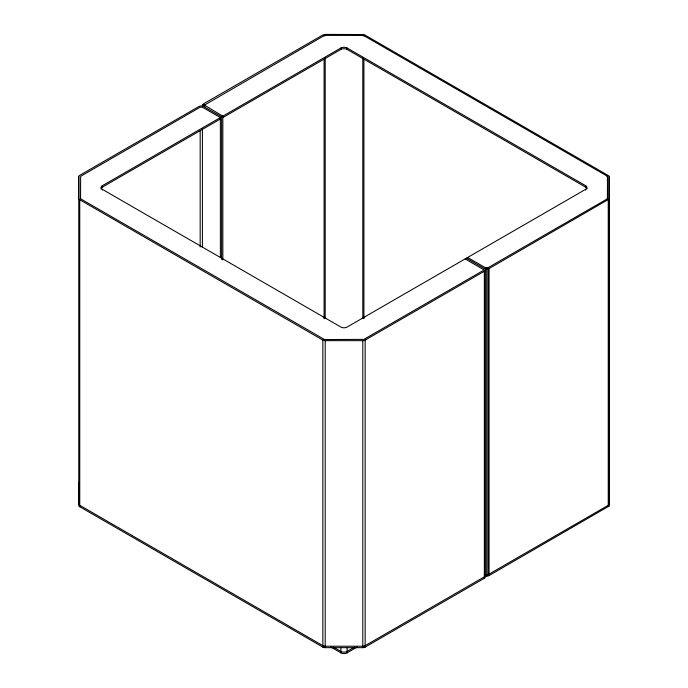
<?xml version="1.0" encoding="UTF-8"?>
<svg xmlns="http://www.w3.org/2000/svg" width="688" height="688" viewBox="0 0 688 688"><rect width="100%" height="100%" fill="white"/><g stroke="black" fill="none" stroke-linecap="round" stroke-linejoin="round"><path stroke-width="1.03" d="M484.343 574.119A3.337 1.926 0 0 1 484.343 576.845L365.156 645.654A3.337 1.926 0 0 1 362.8 646.221L325.2 646.221A3.337 1.926 0 0 1 322.844 645.654L79.748 505.31L78.767 503.943L78.767 482.236M221.605 259.462L221.605 116.865L203.648 106.502A3.337 1.926 0 0 0 198.935 106.502L79.748 175.311A3.337 1.926 0 0 0 78.767 176.67L78.767 198.385A3.337 1.926 0 0 0 79.748 199.744L322.844 340.096A3.337 1.926 0 0 0 325.2 340.655L362.8 340.655A3.337 1.926 0 0 0 365.156 340.096L484.343 271.278A3.337 1.926 0 0 0 484.343 268.561L466.395 258.189M222.843 259.815L222.843 116.152L204.431 105.135L324.082 35.681A1.582 0.912 0 0 1 325.2 35.415L362.8 35.415A1.582 0.912 0 0 1 363.918 35.681L607.014 176.033A1.582 0.912 0 0 1 607.47 176.678L607.47 182.105M362.8 318.467L362.8 57.93M363.918 318.733L363.918 59.271M467.634 257.475L485.59 267.838L487.818 267.838L607.014 199.03A1.582 0.912 0 0 0 607.47 198.385L607.47 176.678L607.014 176.266M609.224 482.236L609.224 503.951L608.252 505.31L489.065 574.119L486.708 574.686M203.648 106.502L202.676 105.135L203.648 103.776L322.835 34.968L325.2 34.4L364.072 34.546L608.975 175.939L608.975 506.119L489.065 575.555L486.708 576.123L485.384 575.959L485.384 268.965L484.343 268.561M608.975 506.119L609.224 176.678M607.47 198.385L607.014 199.271M485.384 268.965L489.065 268.561L608.975 199.116M102.314 190.034L102.314 189.32A4.386 2.537 0 0 1 102.314 185.734L340.895 47.997A4.386 2.537 0 0 1 347.096 47.997L585.686 185.743A4.386 2.537 0 0 1 585.686 189.32L585.686 190.043M101.033 188.959A4.386 2.537 0 0 1 102.314 187.17L220.366 119.015M586.967 188.968A4.386 2.537 0 0 0 585.686 187.17L347.096 49.424A4.386 2.537 0 0 0 340.895 49.424L222.843 117.579L222.843 116.152M585.686 189.32L347.105 327.058A4.386 2.537 0 0 1 340.904 327.058L102.314 189.32M354.535 647.141L347.105 651.424A4.386 2.537 0 0 1 340.904 651.424L333.474 647.141M330.687 646.961L340.904 652.86A4.386 2.537 0 0 0 347.105 652.86L357.313 646.961M78.767 176.67L78.767 505.379A3.337 1.926 0 0 0 79.748 506.738L322.844 647.09A3.337 1.926 0 0 0 325.2 647.657L362.8 647.657A3.337 1.926 0 0 0 365.165 647.09L484.352 578.281A3.337 1.926 0 0 0 484.352 575.555M220.366 257.355L220.366 117.579L202.41 107.216L200.174 107.216L80.651 176.326L80.53 198.316L80.986 199.03L324.598 339.571L363.918 339.373L483.105 270.565A1.582 0.912 0 0 0 483.44 269.558M485.384 574.523L486.708 574.686M324.082 339.373L324.598 339.571M465.157 258.912L483.44 269.558M79.025 504.682L79.748 505.31L79.748 506.738M608.252 199.744L608.252 506.746M607.47 187.532L607.47 198.626M585.686 185.743L585.686 187.17M489.065 268.561L489.065 575.555M488.033 268.965L488.033 575.959M487.826 268.2L487.826 267.838A1.582 0.912 0 0 1 485.59 267.838L485.59 268.2M486.708 269.12L486.708 576.123M484.343 271.278L484.352 578.281M365.165 647.09L365.156 340.096M363.918 35.922L362.8 35.656M362.8 340.655L362.8 647.657M347.105 647.485L347.105 652.86M347.096 47.997L347.096 49.424M340.895 47.997L340.895 49.424M340.904 647.485L340.904 652.86M325.2 35.656L324.082 35.922M325.2 57.93L325.2 318.467M325.2 340.655L325.2 647.657M324.082 59.271L324.082 318.733M322.844 340.096L322.844 647.09M204.895 104.851L204.895 104.49A1.582 0.912 0 0 0 204.895 105.78L204.895 106.141M202.951 104.37L202.951 106.52M202.41 128.716L202.41 246.983M200.174 130.823L200.174 246.983M102.314 185.734L102.314 187.17M80.53 198.273L80.53 198.72M79.748 199.744L79.748 505.31"/></g></svg>
